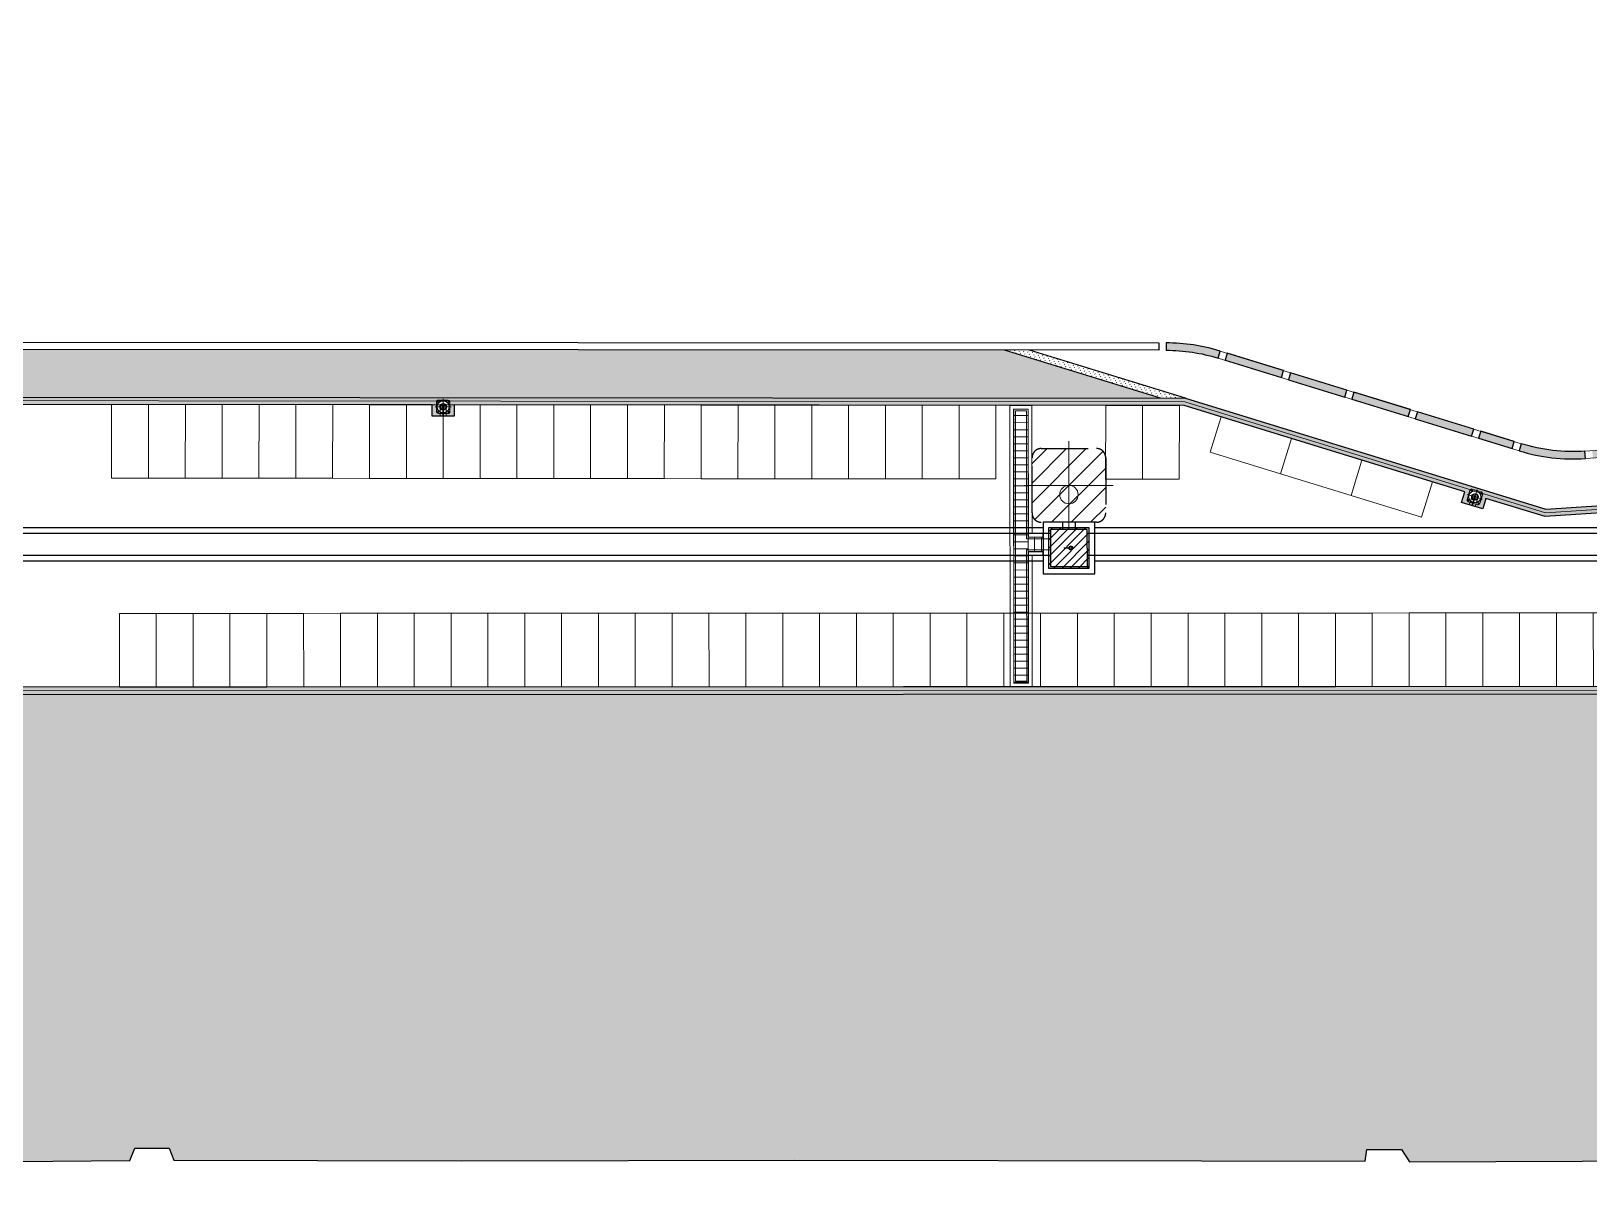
# Model space of a CAD drawing. Header units: millimetres. Extents: x -741734 to 900748, y -161760 to 44149.
# Drawn here: x -142152 to -99879, y -18580 to 12586 of the extents above; entities that cross this region are included whole.
import ezdxf

# ---------------------------------------------------------------- set-up
doc = ezdxf.new("R2010")
doc.units = ezdxf.units.MM
doc.header["$LTSCALE"] = 100
doc.header["$MEASUREMENT"] = 0
for name, pattern in [('Center', [29.999999120608162, 12.00000007375544, -5.999999682284241, 5.999999682284241, -5.999999682284241]), ('DASHDOT', [1, 0.5, -0.25, 0, -0.25]), ('DASHED', [19.049999999999997, 12.7, -6.349999999999999])]:
    doc.linetypes.add(name, pattern=pattern)
doc.layers.get('Defpoints').update_dxf_attribs({"color": 6, "lineweight": 0})
for name, color, linetype in [('0.BR.MEP DUONG TK', 3, 'Continuous'), ('4', 4, 'DASHED'), ('7', 7, 'Continuous'), ('L1-DRAINAGE-LONG_DITCH', 240, 'Continuous'), ('Layer1', 113, 'Continuous')]:
    doc.layers.add(name, color=color, linetype=linetype)
for name, color, linetype, lineweight in [('1', 1, 'Continuous', 18), ('1. NET LIEN DAM', 255, 'Continuous', 15), ('3', 3, 'DASHDOT', 13), ('4. NET CHAM GACH', 1, 'Center', 9), ('8', 251, 'Continuous', 0), ('ANGLE', 6, 'Continuous', 9), ('ARC-VIEW', 90, 'Continuous', 5), ('ARC_HATCH', 8, 'Continuous', 0), ('AXIS', 10, 'Center', 5), ('hatch', 8, 'Continuous', 9), ('HTP-profile- REVISE1$0$8', 104, 'Continuous', 0), ('Trench', 30, 'Continuous', 15), ('trench cover', 74, 'Continuous', 0)]:
    doc.layers.add(name, color=color, linetype=linetype, lineweight=lineweight)
pattern_1 = [(298.9387258657642, (-1343968799.428788, -45579464.74643579), (87.51376794574965, 48.38739939217111), [10, -60])]

# ---------------------------------------------------------------- blocks, each defined once
blk = doc.blocks.new('BIKE1X2')
at = {"layer": '8'}
blk.add_lwpolyline([(0, 0), (1, 0), (1, 2), (0, 2)], close=True, dxfattribs=at)
blk = doc.blocks.new('*U35')
at = {"layer": 'ARC-VIEW', "xscale": -1000, "yscale": 1000, "zscale": 1000, "rotation": 151.0973480734846}
blk.add_blockref('BIKE1X2', (45.60182464774699, 1117.103609023616), dxfattribs=at)
blk = doc.blocks.new('*U36')
at = {"layer": '1'}
for p in [(-35017.6556949727, 19332.97156746335), (-34142.21430259839, 18849.64727827677), (-33266.77291022407, 18366.32298909018), (-32391.33151784975, 17882.9986999036), (-31515.89012547543, 17399.67441071702), (-30640.44873310112, 16916.35012153043), (-29765.0073407268, 16433.02583234385), (-28889.56594835248, 15949.70154315726), (-28014.12455597816, 15466.37725397068), (-27138.68316360384, 14983.0529647841), (-26263.24177122952, 14499.72867559751), (-25387.80037885521, 14016.40438641093), (-24512.35898648089, 13533.08009722434), (-23636.91759410657, 13049.75580803776), (-22761.47620173225, 12566.43151885118), (-21886.03480935794, 12083.10722966459), (-21010.59341698362, 11599.78294047801), (-20135.15202460931, 11116.45865129143), (-19259.71063223499, 10633.13436210484), (-18384.26923986067, 10149.81007291826), (-17508.82784748635, 9666.485783731676), (-16633.38645511204, 9183.161494545091), (-15757.94506273772, 8699.837205358508), (-14882.5036703634, 8216.512916171923), (-14007.06227798908, 7733.188626985339), (-13131.62088561476, 7249.864337798756), (-12256.17949324044, 6766.540048612172), (-11380.73810086613, 6283.215759425588), (-10505.29670849181, 5799.891470239005), (-9629.855316117493, 5316.567181052422), (-8754.413923743175, 4833.242891865838), (-7878.972531368859, 4349.918602679254), (-7003.53113899454, 3866.59431349267), (-6128.089746620222, 3383.270024306086), (-5252.648354245905, 2899.945735119502), (-4377.206961871588, 2416.621445932919), (-3501.76556949727, 1933.297156746335), (-2626.324177122953, 1449.972867559751), (-1750.882784748635, 966.6485783731674), (-875.4413923743175, 483.3242891865837), (0, 0)]:
    blk.add_blockref('*U35', p, dxfattribs=at)
blk = doc.blocks.new('*U37')
at = {"layer": 'ARC-VIEW', "xscale": -999.9999999999999, "yscale": 999.9999999999999, "zscale": 999.9999999999999, "rotation": 151.0973480734846}
blk.add_blockref('BIKE1X2', (45.60182464774697, 1117.103609023615), dxfattribs=at)
blk = doc.blocks.new('*U38')
at = {"layer": '1'}
for p in [(-875.4413923743174, 483.3242891865837), (0, 0)]:
    blk.add_blockref('*U37', p, dxfattribs=at)
blk = doc.blocks.new('*U67')
at = {"layer": 'ARC-VIEW', "xscale": -999.9999999999999, "yscale": 999.9999999999999, "zscale": 999.9999999999999, "rotation": 151.0973480734846}
blk.add_blockref('BIKE1X2', (45.60182464774697, 1117.103609023615), dxfattribs=at)
blk = doc.blocks.new('*U68')
at = {"layer": '1'}
for p in [(-20135.1520246093, 11116.45865129142), (-19259.71063223498, 10633.13436210484), (-18384.26923986066, 10149.81007291826), (-17508.82784748635, 9666.485783731674), (-16633.38645511203, 9183.16149454509), (-15757.94506273771, 8699.837205358506), (-14882.50367036339, 8216.512916171921), (-14007.06227798908, 7733.188626985339), (-13131.62088561476, 7249.864337798756), (-12256.17949324044, 6766.540048612172), (-11380.73810086613, 6283.215759425588), (-10505.29670849181, 5799.891470239004), (-9629.855316117491, 5316.567181052421), (-8754.413923743174, 4833.242891865837), (-7878.972531368856, 4349.918602679253), (-7003.531138994539, 3866.59431349267), (-6128.089746620221, 3383.270024306086), (-5252.648354245905, 2899.945735119502), (-4377.206961871587, 2416.621445932919), (-3501.76556949727, 1933.297156746335), (-2626.324177122952, 1449.972867559751), (-1750.882784748635, 966.6485783731674), (-875.4413923743174, 483.3242891865837), (0, 0)]:
    blk.add_blockref('*U67', p, dxfattribs=at)
blk = doc.blocks.new('DR2')
at = {"layer": 'ANGLE', "flags": 128}
blk.add_lwpolyline([(-0.7067794997710735, -2.406105969923374), (-1.106731204548851, -2.406105760841456), (-1.106730555649847, 1.068312597686599), (-1.496730192098767, 1.06831259791943), (-1.49673275789246, -6.361625015859318), (-1.106732954271138, -6.361625016324979), (-1.106731353793293, -2.796105760273349), (-0.706779500702396, -2.796105969355267)], dxfattribs=at)
at = {"layer": 'Trench', "ltscale": 5}
for p, q in [((-0.5017794996965677, -2.451106189640996), (-0.7017795001156628, -2.451106189640996)), ((-0.5017795001622289, -2.751106188872654), (-0.7017794998828322, -2.751106090036046))]:
    blk.add_line(p, q, dxfattribs=at)
at = {"layer": 'Trench', "flags": 128}
for points in [[(-0.7067795000039041, -2.451106189408165), (-0.7067794995382428, -2.301105920581904), (-1.001731098629534, -2.301105765749526), (-1.001730541698635, 1.173312598017219), (-1.601730074966326, 1.173312597784388), (-1.601732758339494, -6.466625015957106), (-1.001732953125611, -6.466625016306352), (-1.001731356605887, -2.901105765493412), (-0.7067795009352267, -2.901105920442205), (-0.7067795009352267, -2.751106087591324)], [(-0.706779500702396, -2.80110596796294), (-1.101731354836375, -2.801105761674989), (-1.101732953917235, -6.366625017144543), (-1.501732757780701, -6.36662501621322), (-1.501730339135975, 1.073312597574841), (-1.10173041280359, 1.073312597691256), (-1.101731199305505, -2.401105762350198), (-0.7067794997710735, -2.401105968638149)]]:
    blk.add_lwpolyline(points, dxfattribs=at)
at = {"layer": 'Trench', "ltscale": 0.3}
blk.add_lwpolyline([(-0.7067795009352267, -2.751106087591324), (-1.151731421006843, -2.751105866285798), (-1.151732952333987, -6.316625016283069), (-1.451732757734135, -6.316625015817408), (-1.451730341417715, 1.023312597993936), (-1.151730565354228, 1.023312526864174), (-1.151731320656836, -2.451105867170554), (-0.7067795000039041, -2.45110608824325)], dxfattribs=at)
blk = doc.blocks.new('32131')
at = {"layer": 'ARC_HATCH'}
h = blk.add_hatch(dxfattribs=at)
h.set_pattern_fill('ANSI31', color=256, scale=0.002, angle=-0.04419812862359718)
h.set_pattern_definition([(44.95580187137636, (-246.990735984873, 764.5595182443503), (-0.004486663027262763, 0.004493590421900213), [])])
h.paths.add_polyline_path([(-66.92827847390436, 3.018992623547092, 1), (-66.75627852510661, 3.018859942210838, 1)])
h.paths.add_polyline_path([(-66.76027852366678, 3.018863028031774, -1), (-66.92427847511135, 3.018989538075402, -1)], flags=16)
blk.add_lwpolyline([(-66.54224001895636, 3.068694847053848), (-66.54247143981047, 2.76869493664708), (-67.14264214690775, 2.769157910253853), (-67.1420689553488, 3.069157556979917)])
at = {"layer": '1. NET LIEN DAM'}
blk.add_lwpolyline([(-67.02467623492703, 3.151567016495392, -0.4142136087283683), (-66.97463767929003, 3.201528439647518), (-66.70963775808923, 3.201324017951265, -0.4142135160178231), (-66.65967634320259, 3.15128546289634), (-66.65988076501526, 2.8862855497282, -0.4142136087283684), (-66.70991932041943, 2.836324126343243), (-66.97491924115457, 2.836528548272327, -0.4142135160178233), (-67.0248806560412, 2.886567103327252), (-67.02467623446137, 3.15156702476088)], format="xyb", dxfattribs=at)
at = {"layer": '4. NET CHAM GACH'}
for p, q in [((-67.05727843544446, 3.019092134782113), (-66.6272785635665, 3.018760431557894)), ((-66.97591183893383, 3.152765952167101), (-67.00841365009546, 3.185317945666611)), ((-66.84211264830083, 3.233926219050772), (-66.8424443511758, 2.803926346823573)), ((-66.70843883045018, 3.152559622772969), (-66.67588683729991, 3.185061433468945)), ((-66.97611816832796, 2.885292943217792), (-67.00867016217671, 2.852791132521816)), ((-66.70864516007714, 2.885086614172906), (-66.67614334938116, 2.852534620673396))]:
    blk.add_line(p, q, dxfattribs=at)
at = {"layer": '4. NET CHAM GACH', "ltscale": 0.5}
for start, end in [(126.7177464576918, 143.1938632941283), (36.71775411783573, 53.19385463340548), (216.7177541178357, 233.1938546334055), (306.7177464576917, 323.1938632941283)]:
    blk.add_arc((-66.84227849938907, 3.018926283228211), 0.2121320343559642, start, end, dxfattribs=at)
at = {"layer": '7'}
for p, q in [((-66.99639447475784, 3.183187352959067), (-67.00630160328001, 3.173295497312211)), ((-66.98793101427145, 3.1548965445254), (-66.97802388621494, 3.164788400172256)), ((-66.69641638267785, 3.154671669588424), (-66.7063082382083, 3.164578797877766)), ((-66.68790928530507, 3.182949386769906), (-66.67801742977463, 3.173042258131318)), ((-66.99664771393873, 2.854903179337271), (-67.00653956946917, 2.864810307743028)), ((-66.98814061656594, 2.883180896751583), (-66.9782487610355, 2.87327376822941)), ((-66.69662598497234, 2.882956021698192), (-66.70653311349452, 2.873064166051336)), ((-66.68816252425313, 2.854665213031694), (-66.67825539642945, 2.864557068794966))]:
    blk.add_line(p, q, dxfattribs=at)
for radius in [0.165, 0.08600000000000002, 0.0819999999999982]:
    blk.add_circle((-66.84227849938907, 3.018926283228211), radius, dxfattribs=at)
for centre, start, end in [((-66.99711630912498, 3.164096020860597), 134.9558089441518, 314.9558089441518), ((-66.98720918083563, 3.173987876391038), 314.9558089441518, 134.9558089441518), ((-66.69710876210593, 3.173764092149213), 44.95580304413092, 224.9558030441309), ((-66.68721690657549, 3.163856963859871), 224.9558030441309, 44.95580304413092), ((-66.99734009313397, 2.873995602363721), 44.95580304413092, 224.9558030441309), ((-66.98744823806919, 2.864088473841548), 224.9558030441309, 44.95580304413092), ((-66.69734781887382, 2.863864689948969), 134.9558089441518, 314.9558089441518), ((-66.68744068965316, 2.873756545130163), 314.9558089441518, 134.9558089441518)]:
    blk.add_arc(centre, 0.01299999999999962, start, end, dxfattribs=at)
at = {"layer": '8'}
for points in [[(-66.92427847511135, 3.018989538075402), (-66.92447132570669, 2.768989612581208)], [(-66.84927849750966, 3.018931683152914), (-66.84947134787217, 2.768931757425889)], [(-66.8352785015013, 3.018920883187093), (-66.83547135232948, 2.768920957809314)], [(-66.76027852366678, 3.018863028031774), (-66.76047137449495, 2.768863102653995)]]:
    blk.add_lwpolyline(points, dxfattribs=at)
for centre in [(-66.88677848596126, 3.018960610381328), (-66.79777851281688, 3.018891955725849)]:
    blk.add_circle(centre, 0.0375, dxfattribs=at)
blk = doc.blocks.new('23213')
at = {"layer": 'ARC_HATCH'}
h = blk.add_hatch(dxfattribs=at)
h.set_pattern_fill('ANSI31', color=256, scale=0.002, angle=-17.12081698571541)
h.set_pattern_definition([(27.87918301428452, (12.57548793777823, 781.4393067228375), (-0.002969315176976398, 0.005612990947772642), [])])
h.paths.add_polyline_path([(-38.92705676308833, 0.597486213198863, 1), (-38.76267875055782, 0.546851551043801, 1)])
h.paths.add_polyline_path([(-38.76650149491616, 0.5480291014537215, -1), (-38.92323401849717, 0.5963086629053578, -1)], flags=16)
blk.add_lwpolyline([(-38.54344254289754, 0.5316369171487167), (-38.63175881351344, 0.2449310817755759), (-39.20533379819244, 0.421613929909654), (-39.11669090180658, 0.7082191524095833)])
at = {"layer": '1. NET LIEN DAM'}
blk.add_lwpolyline([(-38.98027412337251, 0.7525230169994757, -0.4142136087283683), (-38.91777043626644, 0.7855879521230236), (-38.66451361449435, 0.7075752463424578, -0.4142135160178231), (-38.63144868728705, 0.6450715619139373), (-38.70946139097214, 0.3918147479416803, -0.4142136087283684), (-38.77196507784538, 0.3587498123524711), (-39.0252218991518, 0.4367625183658674, -0.4142135160178233), (-39.05828682659194, 0.4992662025615573), (-38.98027412081137, 0.7525230246828869)], format="xyb", dxfattribs=at)
at = {"layer": '4. NET CHAM GACH'}
for p, q in [((-39.01204829174094, 0.4837290992727503), (-39.05270932847634, 0.4622190998634323)), ((-39.05034027225338, 0.6354622096987441), (-38.63939524115995, 0.5088755547767505)), ((-38.933307539206, 0.7393494171556085), (-38.95481753908098, 0.7800104540074244)), ((-38.78157442994416, 0.77764139813371), (-38.90816108416766, 0.3666963665746152)), ((-38.67768722190522, 0.660608665086329), (-38.63702618540265, 0.682118664495647)), ((-38.7564279739745, 0.4049883474363014), (-38.73491797456518, 0.3643273108173162))]:
    blk.add_line(p, q, dxfattribs=at)
at = {"layer": '4. NET CHAM GACH', "ltscale": 0.5}
for start, end in [(199.6411352645995, 216.1172357686543), (109.6411275922845, 126.1172444378018), (19.64113526459951, 36.11723576865429), (289.6411275922846, 306.1172444378018)]:
    blk.add_arc((-38.84486775659025, 0.572168882470578), 0.2121320343559642, start, end, dxfattribs=at)
at = {"layer": '7'}
for p, q in [((-39.04059671168216, 0.4607076375978068), (-39.04714323347434, 0.4730827356688678)), ((-39.02416090830229, 0.4852405620040372), (-39.01761438674293, 0.4728654635837302)), ((-38.94395390339196, 0.7744443587725982), (-38.95632900157943, 0.7678978370968252)), ((-38.94417117536068, 0.7449155120411888), (-38.93179607763886, 0.7514620339497924)), ((-38.66557460534386, 0.6590972028207034), (-38.67212112713605, 0.6714723011245951)), ((-38.64913880219683, 0.6836301268776879), (-38.64259228040464, 0.6712550288066268)), ((-38.74556433828548, 0.3994222524343058), (-38.75793943670578, 0.3928757307585329)), ((-38.74578161002137, 0.3698934055864811), (-38.73340651253238, 0.3764399276115))]:
    blk.add_line(p, q, dxfattribs=at)
for radius in [0.165, 0.08600000000000002, 0.0819999999999982]:
    blk.add_circle((-38.84486775659025, 0.572168882470578), radius, dxfattribs=at)
for centre, start, end in [((-39.03565207100473, 0.4791616487782449), 27.87918418744042, 207.8791841874404), ((-39.02910554967821, 0.4667865507071838), 207.8791841874404, 27.87918418744042), ((-38.95025008893572, 0.75640667474363), 117.8791900812281, 297.879190081228), ((-38.93787499098107, 0.7629531963029876), 297.879190081228, 117.8791900812281), ((-38.66062996489927, 0.6775512140011415), 27.87918418744042, 207.8791841874404), ((-38.65408344333991, 0.6651761159300804), 207.8791841874404, 27.87918418744042), ((-38.75186052336358, 0.3813845684053376), 117.8791900812281, 297.879190081228), ((-38.73948542471044, 0.387931089499034), 297.879190081228, 117.8791900812281)]:
    blk.add_arc(centre, 0.01299999999999962, start, end, dxfattribs=at)
at = {"layer": '8'}
for points in [[(-38.92323401849717, 0.5963086629053578), (-38.99683091067709, 0.3573871328262612)], [(-38.85155755933374, 0.574229595484212), (-38.92515445174649, 0.3353080655215308)], [(-38.83817795384675, 0.5701081689912826), (-38.9117748462595, 0.3311866394942626)], [(-38.76650149491616, 0.5480291014537215), (-38.84009838709608, 0.3091075718402863)]]:
    blk.add_lwpolyline(points, dxfattribs=at)
for centre in [(-38.88739578891546, 0.5852691289037466), (-38.80233972449787, 0.5590686353389174)]:
    blk.add_circle(centre, 0.0375, dxfattribs=at)

msp = doc.modelspace()

# ---------------------------------------------------------------- hatches: boundary and pattern name
at = {"layer": '8'}
h = msp.add_hatch(dxfattribs=at)
h.set_pattern_fill('GRASS', color=256, scale=20, angle=-61.06127413423579)
h.set_pattern_definition([(90, (-64166.67674127943, -723.460511204903), (-359.2102448008186, 359.2102447991816), [95.25, -623.1704896]), (45.00000000013054, (-64166.67674127943, -723.460511204903), (-359.2102448435846, 359.2102448419477), [95.25, -412.75]), (135.0000000001305, (-64166.67674127943, -723.460511204903), (-359.2102448419477, -359.2102448435846), [95.24999999999999, -412.7499999999999])])
h.paths.add_polyline_path([(-157360.0285672257, -628.7672883042833), (-158977.048165712, -631.8878382405383), (-159629.920499539, -516.9385125644621), (-160765.2035976525, 50.36416560778162), (-161369.5167989426, 728.9319670173572), (-161525.8827883319, 1385.388656706142), (-161535.881790288, 1838.779780128389), (-161448.1128346627, 2342.190584593161), (-161262.3172501919, 2775.666632883367), (-160963.3800854885, 3222.723033384944), (-160562.00564628, 3565.906066381431), (-160026.511892003, 3838.752261673159), (-159593.407399897, 3966.986588269297), (-115738.3450168727, 3923.019590755051), (-111507.4890893577, 2619.755509198643), (-157364.1342703803, 2666.095981595747)])
h = msp.add_hatch(dxfattribs=at)
h.set_pattern_fill('ACAD_ISO07W100', color=256, scale=20, angle=-61.06127413423579)
h.set_pattern_definition(pattern_1)
h.paths.add_polyline_path([(-111507.4890887674, 2619.755509116396), (-110826.4069772589, 2619.230120591936), (-115057.2628799032, 3922.494202005444), (-115738.3450168727, 3923.019590755051)])
h = msp.add_hatch(dxfattribs=at)
h.set_pattern_fill('ACAD_ISO07W100', color=256, scale=20, angle=-61.06127413423579)
h.set_pattern_definition(pattern_1)
edge = h.paths.add_edge_path()
edge.add_line((-111350.7209234596, 4119.635024098272), (-111351.8295234977, 3919.919600009132))
edge.add_arc((-111355.501500631, -880.0789955268847), 4800.000000032595, 72.87918298216317, 89.95616899743271, ccw=False)
edge.add_line((-109942.4411656114, 3707.214377430151), (-109883.6021627724, 3898.363358053728))
edge.add_arc((-111354.5779371054, -880.363488300005), 5000.00000000055, 72.89071838347827, 89.9558018763661)
h.paths.add_polyline_path([(-108163.3670841332, 3368.465818697819), (-109692.4649058098, 3839.485940054874), (-109751.3039380999, 3648.336862372409), (-108222.2061778794, 3177.316760024405)])
h.paths.add_polyline_path([(-106443.1320692771, 2838.568193132058), (-107972.2298911046, 3309.588314269553), (-108031.0689232438, 3118.439236806706), (-106501.971163023, 2647.419134458643)])
h.paths.add_polyline_path([(-104722.8970542124, 2308.670567681897), (-106251.9948760977, 2779.690688923467), (-106310.8339083877, 2588.541611240944), (-104781.7361479583, 2117.521509008482)])
h.paths.add_polyline_path([(-103002.6620393561, 1778.772942116251), (-104531.7598612413, 2249.793063357822), (-104590.5988935316, 2058.643985675299), (-103061.5011333108, 1587.623883327469)])
h.paths.add_polyline_path([(-101903.3805179736, 1440.152542943717), (-102811.5248463852, 1719.895437792293), (-102870.3638784669, 1528.746360225137), (-101962.2196117195, 1249.003484270186)])
edge = h.paths.add_edge_path()
edge.add_line((-101712.2240838201, 1381.269111311412), (-101771.1015981098, 1190.131887615134))
edge.add_arc((-100299.1637491249, 5968.562484361813), 4999.999999927065, 252.8791829817142, 273.7537888070706)
edge.add_line((-99971.81817592424, 979.2895037420094), (-99984.91199857474, 1178.860422957572))
edge.add_arc((-100299.1637491249, 5968.562484361813), 4799.99999997832, 252.87918298609299, 273.75378881041945, ccw=False)
h.paths.add_polyline_path([(-99785.34107903531, 1191.954245819012), (-99772.24725616258, 992.3833266944857), (-98175.67990238848, 1097.13391024142), (-98188.77372520347, 1296.704829261755)])
h.paths.add_polyline_path([(-97989.20280582365, 1309.798652411788), (-97976.10898300866, 1110.227733391337), (-96379.54162938567, 1214.978316718712), (-96392.63545204955, 1414.549235958722)])
h.paths.add_polyline_path([(-96193.0645328206, 1427.64305888908), (-96179.9707099481, 1228.072139764437), (-94583.40335617377, 1332.822723311489), (-94596.4971790465, 1532.393642436131)])
h.paths.add_polyline_path([(-94396.92625981756, 1545.487465366372), (-94383.8324370028, 1345.916546346038), (-92787.26508317096, 1450.667129788781), (-92800.3589060437, 1650.238048913423)])
h.paths.add_polyline_path([(-92600.78798681474, 1663.33187184378), (-92587.69416415063, 1463.760952603654), (-90991.12681037677, 1568.511536150705), (-91004.22063324926, 1768.082455275464)])
h.paths.add_polyline_path([(-90804.64971386944, 1781.176278425381), (-90791.55589105445, 1581.605359405046)])
h.paths.add_polyline_path([(-89008.5114408664, 1899.020684902789), (-88995.41761799366, 1699.44976577803), (-87398.8502642198, 1804.200349325081), (-87411.9440870923, 2003.771268449607)])
h.paths.add_polyline_path([(-87212.37316786335, 2016.865091380081), (-87199.27934499062, 1817.294172255439), (-85602.71199115901, 1922.044755698065), (-85615.80581403174, 2121.615674822708)])
h.paths.add_polyline_path([(-85416.23489465169, 2134.709497972741), (-85403.14107177895, 1935.138578848098), (-83591.23229640769, 2054.017685921513), (-83604.32611928019, 2253.588605046156)])
h = msp.add_hatch(dxfattribs=at)
h.set_pattern_fill('ACAD_ISO07W100', color=256, scale=20, angle=-61.06127413423579)
h.set_pattern_definition([(298.9387258657642, (-1344009432.241023, -45328394.96660015), (87.51376794574965, 48.38739939217111), [10, -60])])
h.paths.add_polyline_path([(-110826.4069785906, 2619.230120536697), (-155646.1031546795, 2653.804166429094), (-157361.2889968867, 2666.075624854129), (-157361.2033697173, 2466.069893489883), (-155646.8957442616, 2453.804718178872), (-131268.6423808781, 2434.999261492572), (-131269.215572465, 2134.999615151843), (-130669.0448654254, 2134.536641477607), (-130668.8134444703, 2434.536551945552), (-110856.5881762756, 2419.253342721961), (-103243.2643269587, 74.0608576091472), (-103331.9072238917, -212.5443652936956), (-102758.3322390218, -389.2272133739898), (-102670.0159684329, -102.5213779788464), (-101068.3939025949, -595.8817167304223), (-81809.75010105944, 667.6754846005933), (-81809.75009296834, 868.1054882319877), (-101044.7252823997, -393.8988181675086)])
h.paths.add_polyline_path([(-130786.4926520723, 2202.267994463502), (-131151.3689082407, 2202.267994496913), (-131151.1492721408, 2567.267933828349), (-130786.2730162386, 2567.267933784053)], flags=16)
h.paths.add_polyline_path([(-103199.5796309784, -182.6763984530699), (-103092.1281677247, 166.1490353995468), (-102743.3027342758, 58.69757287611719), (-102850.7541976226, -290.1278613005998)], flags=16)
h = msp.add_hatch(dxfattribs=at)
h.set_pattern_fill('ANSI31', color=256, scale=50.00000000000004, angle=-61.00497394804669)
h.set_pattern_definition([(45.05547705196199, (-11105.12327649677, -3220.902670998999), (-112.3618388488489, 112.1444589380382), [])])
h.paths.add_polyline_path([(-114534.4427303791, -904.3819091659389), (-113444.7574283568, -903.3268122479785), (-113443.7020279234, -1993.326301265683), (-114533.3873315757, -1994.381397952384)])
h = msp.add_hatch(color=256, dxfattribs=at)
h.dxf.hatch_style = 1
edge = h.paths.add_edge_path()
edge.add_arc((-114109.0723227788, -1448.970296238083), 5.999999999999999, 0, 360)
h = msp.add_hatch(color=256, dxfattribs=at)
h.dxf.hatch_style = 1
edge = h.paths.add_edge_path()
edge.add_arc((-114009.072370726, -1448.873470299819), 5.999999999999999, 0, 360)
h = msp.add_hatch(color=256, dxfattribs=at)
h.dxf.hatch_style = 1
edge = h.paths.add_edge_path()
edge.add_arc((-113939.0724032409, -1448.805692654249), 57.00000000000001, 0, 360)
edge = h.paths.add_edge_path(flags=17)
edge.add_arc((-113939.0724032409, -1448.805692654249), 43.00000000000002, 0, 360)
h = msp.add_hatch(color=256, dxfattribs=at)
h.dxf.hatch_style = 1
edge = h.paths.add_edge_path()
edge.add_arc((-113969.0723892059, -1448.83474048262), 5.999999999999999, 0, 360)
h = msp.add_hatch(color=256, dxfattribs=at)
h.dxf.hatch_style = 1
edge = h.paths.add_edge_path()
edge.add_arc((-113969.0723892059, -1448.83474048262), 5.999999999999999, 0, 360)
h = msp.add_hatch(color=256, dxfattribs=at)
h.dxf.hatch_style = 1
edge = h.paths.add_edge_path()
edge.add_arc((-113869.072434825, -1448.737914542115), 5.999999999999999, 0, 360)
h = msp.add_hatch(dxfattribs=at)
h.set_pattern_fill('ACAD_ISO07W100', color=256, scale=20, angle=-61.06127413423579)
h.set_pattern_definition(pattern_1)
h.paths.add_polyline_path([(-157155.4529979262, -5229.347864539479), (-157155.3673718588, -5429.350138897542), (-79810.5164404125, -5406.363253763178), (-79810.6563629026, -5206.363123713294)])
at = {"layer": 'hatch'}
h = msp.add_hatch(dxfattribs=at)
h.set_pattern_fill('ANSI31', color=256, scale=59.99999999999999, angle=253.9950260519533)
h.set_pattern_definition([(0.05547705196202468, (-45444.12105852063, -5217.553616881371), (-0.1844529708335898, 190.499910701033), [])])
h.paths.add_polyline_path([(-115487.5139693492, 2318.008444383799), (-115097.5145156009, 2318.386064211198), (-115090.3228244195, -5111.548069373355), (-115480.3224465318, -5111.925688709714)])
h = msp.add_hatch(dxfattribs=at)
h.set_pattern_fill('ANSI31', color=256, scale=3000.000000000001, angle=-2.341824074336907e-06, style=0)
h.set_pattern_definition([(44.99999765817588, (-113989.7501184512, 251.1455671246513), (-265.1650321069861, 265.1650537829242), [])])
edge = h.paths.add_edge_path()
edge.add_line((-114989.7501489895, -498.8543923718971), (-114989.7500876717, 1001.145607913233))
edge.add_arc((-114739.7500877077, 1001.145597815717), 249.9999999640279, 89.99999768315178, 179.9999976858199, ccw=False)
edge.add_line((-114739.7500775985, 1251.145597779745), (-113239.750077546, 1251.14553622884))
edge.add_arc((-113239.750087597, 1001.14553631148), 249.99999991736, -2.3008432208371232e-06, 89.99999769648872, ccw=False)
edge.add_line((-112989.7500876796, 1001.145526272157), (-112989.7501487647, -498.8544740127691))
edge.add_arc((-113239.7501487286, -498.8544639152971), 249.9999999639551, 269.99999768316184, 359.9999976858299, ccw=False)
edge.add_line((-113239.7501588378, -748.8544638792519), (-114739.7501591229, -748.8544025614101))
edge.add_arc((-114739.7501489556, -498.8544025275186), 250.0000000338917, 179.999997672503, 269.99999766983495, ccw=False)
h = msp.add_hatch(dxfattribs=at)
h.set_pattern_fill('ANSI31', color=256, scale=59.99999999999999, angle=163.9950260619345)
h.set_pattern_definition([(270.0554770619431, (-119048.8859361564, -67574.5782367282), (190.4999107010009, 0.1844530040193746), [])])
h.paths.add_polyline_path([(-114694.1995176505, -1155.643619366339), (-114693.8218982669, -1545.643435699167), (-115093.7735640216, -1546.030482707778), (-115094.151034283, -1156.030666062958)])
at = {"layer": 'HTP-profile- REVISE1$0$8'}
h = msp.add_hatch(dxfattribs=at)
h.set_pattern_fill('GRASS', color=256, scale=20, angle=-61.06127413423579)
h.set_pattern_definition([(90, (-64126.57342553814, -138841.7009834248), (-359.2102448000001, 359.2102448), [95.25, -623.1704896]), (44.99999999999999, (-64126.57342553814, -138841.7009834248), (-359.2102448427661, 359.2102448427661), [95.24999999999996, -412.7499999999998]), (135, (-64126.57342553814, -138841.7009834248), (-359.2102448427661, -359.2102448427661), [95.25000000000001, -412.7500000000001])])
edge = h.paths.add_edge_path()
edge.add_line((68849.99999929918, -1949.08179863065), (68850.00000062399, -4450.000002693414))
edge.add_line((68850.00000063796, -4450.000002611196), (69300.00000042317, -4450.000001619075))
edge.add_line((69300.00000036345, -4450.000001757406), (69300.0000002879, -5550.000001521403))
edge.add_line((69300.00000046729, -5550.000001441571), (68849.99999610474, -5550.000001372857))
edge.add_line((68849.99999590334, -5550.000001428649), (68849.99998703261, -7949.95087984149))
edge.add_line((68849.99998709769, -7949.950879827957), (68000.00133869157, -7949.972925280978))
edge.add_line((68000.00133879366, -7949.97292522341), (56700.12315711903, -7949.972926076298))
edge.add_line((56700.12315701717, -7949.972926126327), (7000.000235859654, -7949.999998400221))
edge.add_line((7000.000235931948, -7949.999998388928), (-39298.76032241492, -7949.999998382729))
edge.add_line((-39298.76032236149, -7949.999998298706), (-42594.81703073881, -7993.299458720081))
edge.add_line((-42594.81703092228, -7993.299458788591), (-79800.69597694743, -8349.999719184038))
edge.add_line((-79800.6959767968, -8349.99971915211), (-79803.5461166529, -5406.423719535203))
edge.add_line((-79803.546116777, -5406.423719657701), (-157357.8229184595, -5429.87060839351))
edge.add_line((-157357.8229183245, -5429.870608306315), (-158977.6445249243, -5431.896653365082))
edge.add_arc((-158815.9807585105, 2421.958810043056), 7855.519130735323, 197.4607661269834, 268.8207901581291, ccw=False)
edge.add_line((-166309.5382944315, 64.88938671525102), (-166698.546139985, 1301.616959203209))
edge.add_arc((-170323.4521684835, 161.416842347011), 3800.000002851213, 17.46076615910591, 90.03043666774379)
edge.add_line((-170325.4708046473, 3961.416308994347), (-172485.1187481846, 3960.269059278275))
edge.add_line((-172485.118748191, 3960.269059313054), (-178024.4619621563, 3957.688297324989))
edge.add_line((-178024.4619621867, 3957.688297233719), (-183678.4445862697, 3974.544904387731))
edge.add_line((-183678.4445863289, 3974.544904406124), (-188659.6756946985, 3964.247662131966))
edge.add_arc((-187641.1384515374, -4036.378035403264), 8065.198675031729, 97.25513817184756, 123.009209465591)
edge.add_arc((-184124.3874261519, -7586.845878554101), 12998.07618345316, 127.4874039761681, 158.3936038392575)
edge.add_arc((-186482.1961987633, -6236.77963118552), 10316.06656168179, 160.5434767083944, 174.8994489977218)
edge.add_line((-196757.4133083392, -5319.641333076521), (-196956.3266755732, -5298.56500740585))
edge.add_line((-196956.3266756858, -5298.565007444762), (-196956.326732988, -18579.73739309475))
edge.add_line((-196956.3267328769, -18579.73739296087), (-139471.2672260668, -18078.36317640854))
edge.add_line((-139471.2672260529, -18078.36317651812), (-139342.5852997227, -17748.96833463974))
edge.add_line((-139342.585299867, -17748.96833461395), (-138410.431002849, -17744.34595025436))
edge.add_line((-138410.4310027875, -17744.3459503036), (-138283.2669344182, -18069.40179128933))
edge.add_line((-138283.2669343546, -18069.40179123159), (-130462.7944974498, -18092.11452326278))
edge.add_line((-130462.7944975344, -18092.11452330544), (-121424.2476122633, -18075.5253842168))
edge.add_line((-121424.2476121429, -18075.52538408421), (-110385.0070908342, -18089.69298256582))
edge.add_line((-110385.0070908794, -18089.69298267271), (-105951.5840003438, -18099.7278177712))
edge.add_line((-105951.5840003407, -18099.72781778872), (-105907.7279617675, -17786.38192604505))
edge.add_line((-105907.7279617635, -17786.38192593644), (-104963.733823181, -17786.63992645885))
edge.add_line((-104963.7338232517, -17786.63992657349), (-104744.0227056219, -18119.94462924497))
edge.add_line((-104744.0227056078, -18119.94462918595), (-97713.5826431897, -18088.12436509423))
edge.add_line((-97713.58264322206, -18088.12436516653), (-85474.83078534098, -18068.68314756028))
edge.add_line((-85474.83078532992, -18068.68314752227), (-76501.58824815345, -18020.78359303431))
edge.add_line((-76501.58824805939, -18020.78359306208), (-76484.81269347866, -17842.39194316731))
edge.add_line((-76484.81269353465, -17842.39194311632), (-75462.5816828974, -17818.817364644))
edge.add_line((-75462.58168282709, -17818.81736468605), (-75309.2747350334, -18040.28966508081))
edge.add_line((-75309.27473505307, -18040.28966504917), (-65750.37709349627, -18007.9496342871))
edge.add_line((-65750.37709357706, -18007.94963424874), (-54829.8752847279, -17997.49776356766))
edge.add_line((-54829.87528460985, -17997.49776361196), (-42929.69371087837, -17965.42125797205))
edge.add_line((-42929.69371084147, -17965.42125794641), (-37783.6806114252, -17951.55036739627))
edge.add_line((-37783.68061140552, -17951.55036740878), (-22493.18703136954, -17954.21029441536))
edge.add_line((-22493.18703151564, -17954.21029441222), (-17500.25885427324, -17942.84282773282))
edge.add_line((-17500.25885424716, -17942.84282776841), (-9109.316627674154, -17949.51751700934))
edge.add_line((-9109.316627743654, -17949.51751705713), (-123.7202323003439, -17940.49446190454))
edge.add_line((-123.7202321519144, -17940.49446172675), (12177.68041802093, -17920.69430467999))
edge.add_line((12177.68041792815, -17920.69430480059), (12357.94013881194, -17734.18309071439))
edge.add_line((12357.9401388953, -17734.1830906691), (13252.93806934543, -17707.82584007026))
edge.add_line((13252.9380692516, -17707.82584008516), (13377.15010980109, -17907.6767067787))
edge.add_line((13377.15010991902, -17907.6767067262), (22399.51160884812, -17921.74752947286))
edge.add_line((22399.51160866371, -17921.74752955139), (31663.3672801723, -17919.98912841376))
edge.add_line((31663.36728020199, -17919.98912849429), (41867.34609843954, -17911.48762662028))
edge.add_line((41867.34609850938, -17911.48762652313), (41908.26875040843, -17559.76993192479))
edge.add_line((41908.26875043684, -17559.7699319761), (42890.67633634852, -17536.50332758058))
edge.add_line((42890.67633626983, -17536.50332753884), (42933.48688924673, -17932.19545088179))
edge.add_line((42933.48688934511, -17932.19545085949), (50052.7049400449, -17947.27368211231))
edge.add_line((50052.70494006528, -17947.27368212212), (62066.59024031286, -17934.46808251643))
edge.add_line((62066.59024027479, -17934.468082509), (71332.06193238194, -17950.09900202049))
edge.add_line((71332.06193237659, -17950.09900204977), (74065.6190231042, -17919.59273127589))
edge.add_line((74065.61902301107, -17919.59273136139), (86328.35853757779, -17949.73570826638))
edge.add_line((86328.35853758804, -17949.73570817348), (98127.98304515996, -17886.28119273571))
edge.add_line((98127.98304530513, -17886.28119267477), (101206.1641183811, -17898.33441617058))
edge.add_line((101206.1641183032, -17898.33441621042), (101369.8773320193, -17776.96315205703))
edge.add_line((101369.877331984, -17776.96315208182), (102339.3315713938, -17819.13515077194))
edge.add_line((102339.3315713839, -17819.13515071152), (102410.2363644231, -17866.77452885319))
edge.add_line((102410.2363643274, -17866.77452891134), (109120.3272518939, -17892.09799861262))
edge.add_line((109120.3272520208, -17892.0979985724), (171537.0929258011, -17863.05381231819))
edge.add_line((171537.0929257253, -17863.05381233548), (171523.1637913827, 4316.178411389643))
edge.add_line((171523.1637914653, 4316.178411348141), (156704.6889197616, 4327.952689405764))
edge.add_line((156704.6889198474, 4327.952689477592), (99139.21269406227, 4291.800072412909))
edge.add_line((99139.21269389172, 4291.80007230991), (86385.89520695002, 5182.885397442093))
edge.add_arc((86125.5368320786, 189.6686470119748), 5000.000000033817, 87.01516287621155, 135.3997631547634)
edge.add_line((82565.42111469852, 3700.448628523969), (79990.08974152477, 1088.927044236771))
edge.add_arc((72727.45367403375, 8250.918202637695), 10200.00000010113, -89.99999998937648, -44.600236812526475, ccw=False)
edge.add_line((72727.45367595437, -1949.081797555322), (71499.9999994724, -1949.08179621576))
edge.add_line((71499.99999935622, -1949.081796355778), (68849.999999271, -1949.081798687839))

# ---------------------------------------------------------------- linework, layer by layer
for p, q in [((-111550.8774287694, 3919.789365882112), (-155640.951323655, 3953.800578883151)), ((-155640.1587340152, 4153.800027029123), (-111550.7231482479, 4119.789306402672)), ((-111507.4890888252, 2619.755509220762), (-115739.1770899508, 3923.275900810666)), ((-110826.4069775252, 2619.230120580876), (-115058.1091558535, 3922.754886983719)), ((-111550.7231482479, 4119.789306402672), (-111550.8774287694, 3919.789365882112))]:
    msp.add_line(p, q)
at = {"flags": 128}
for points in [[(-111350.7209234596, 4119.635024098272), (-111351.8295235462, 3919.91959996213, -0.07465061510211525), (-109942.4411656114, 3707.214377430151), (-109883.6021627537, 3898.363358062052, 0.07459839133686004)], [(-101712.2240838201, 1381.269111311412), (-101771.1015981294, 1190.131887619384, 0.09133536445499832), (-99971.81817592424, 979.2895037420094), (-99984.911998322, 1178.860422993079), (-99984.91199858813, 1178.860422982019, -0.09133536445004661)]]:
    msp.add_lwpolyline(points, format="xyb", close=True, dxfattribs=at)
for points in [[(-108163.3670841332, 3368.465818697819), (-109692.4649058098, 3839.485940054874), (-109751.3039380999, 3648.336862372409), (-108222.2061778794, 3177.316760024405)], [(-106443.1320692771, 2838.568193132058), (-107972.2298911046, 3309.588314269553), (-108031.0689232438, 3118.439236806706), (-106501.971163023, 2647.419134458643)], [(-104722.8970542124, 2308.670567681897), (-106251.9948760977, 2779.690688923467), (-106310.8339083877, 2588.541611240944), (-104781.7361479583, 2117.521509008482)], [(-103002.6620393561, 1778.772942116251), (-104531.7598612413, 2249.793063357822), (-104590.5988935316, 2058.643985675299), (-103061.5011333108, 1587.623883327469)], [(-101903.3805179736, 1440.152542943717), (-102811.5248463852, 1719.895437792293), (-102870.3638784669, 1528.746360225137), (-101962.2196117195, 1249.003484270186)], [(-157155.4529979262, -5229.347864539479), (-157155.3673718588, -5429.350138897542), (-79810.5164404125, -5406.363253763178), (-79810.6563629026, -5206.363123713294)]]:
    msp.add_lwpolyline(points, close=True, dxfattribs=at)
for points in [[(-131268.7303423698, 2434.999329428712), (-155646.8957444702, 2453.804718063504), (-157361.203369926, 2466.069893374515), (-157361.2889971528, 2666.07562484307), (-155646.1031546795, 2653.804166429094), (-110826.4069787993, 2619.230120421329), (-101044.7252828749, -393.8988182939356), (-81809.75009317696, 868.1054881166201), (-81809.75010126806, 667.6754844852258), (-101068.3939028613, -595.8817167414818), (-102669.7930906203, -102.5900327403797)], [(-103242.5178143226, 73.830902918824), (-110856.588176542, 2419.253342710901), (-130669.3330976323, 2434.536952781549)]]:
    msp.add_lwpolyline(points)
at = {"layer": '0.BR.MEP DUONG TK', "ltscale": 5, "flags": 128}
msp.add_lwpolyline([(-196956.3266762763, -5298.565007362515), (-196956.326733618, -18579.73739309836), (-139471.2672266434, -18078.36317643581), (-139342.5853004572, -17748.96833453164), (-138410.431003378, -17744.34595022118), (-138283.2669347362, -18069.40179103392), (-130462.7944981249, -18092.11452322325), (-121424.2476126757, -18075.52538410632), (-110385.0070917362, -18089.69298260158), (-105951.5840009309, -18099.72781770641), (-105907.7279622962, -17786.38192595856), (-104963.7338238421, -17786.63992649119), (-104744.022706198, -18119.94462910376), (-97713.58264381229, -18088.12436508434), (-85474.83078592014, -18068.68314743997), (-76501.58824864961, -18020.78359297989), (-76484.81269412488, -17842.39194303413), (-75462.58168341755, -17818.81736460386), (-75309.27473570104, -18040.28966486256), (-65750.37709410978, -18007.94963427086), (-54829.87528520008, -17997.49776352965)], dxfattribs=at)
at = {"layer": '1', "ltscale": 0.1, "flags": 128}
for points in [[(-157258.9663739544, -828.4336050696438), (-157260.3711891901, 2565.351140760176), (-110841.4975770912, 2519.241731750197), (-101056.5595930589, -494.8902674189303), (-81809.75009733788, 767.8904865095392)], [(-157155.4100781144, -5329.598043746606), (-79810.58640155313, -5306.363188680611)]]:
    msp.add_lwpolyline(points, dxfattribs=at)
at = {"layer": '1'}
for centre, radius in [((-114109.0723227788, -1448.970296238083), 5.999999999999999), ((-114009.072370726, -1448.873470299819), 5.999999999999999), ((-113939.0724032409, -1448.805692654249), 57.00000000000001), ((-113939.0724032409, -1448.805692654249), 50.00000000000003), ((-113939.0724032409, -1448.805692654249), 43.00000000000002), ((-113969.0723892059, -1448.83474048262), 5.999999999999999), ((-113969.0723892059, -1448.83474048262), 5.999999999999999), ((-113869.072434825, -1448.737914542115), 5.999999999999999)]:
    msp.add_circle(centre, radius, dxfattribs=at)
at = {"layer": '3'}
for p, q in [((-114009.0781800353, -1442.873473409243), (-113969.0781975848, -1442.834742659848)), ((-114009.0665609512, -1454.873467189929), (-113969.0665801293, -1454.834737606259))]:
    msp.add_line(p, q, dxfattribs=at)
at = {"layer": '4'}
msp.add_lwpolyline([(-114989.7501489895, -498.8543923718971), (-114989.7500876717, 1001.145607913233, -0.4142135623867342), (-114739.7500775985, 1251.145597779745), (-113239.750077546, 1251.14553622884, -0.4142135623594559), (-112989.7500876796, 1001.145526272157), (-112989.7501487647, -498.8544740127691, -0.4142135623867342), (-113239.7501588378, -748.8544638792519), (-114739.7501591229, -748.8544025614101, -0.414213562359456)], format="xyb", close=True, dxfattribs=at)
at = {"layer": '7'}
for p, q in [((-114164.5929847182, -749.0237266829936), (-114164.3993326067, -949.0236328835599)), ((-113814.3994970459, -948.6847425620072), (-113814.5931493895, -748.6848370601656))]:
    msp.add_line(p, q, dxfattribs=at)
msp.add_lwpolyline([(-114488.430923381, -1949.337847552379), (-113488.7455790208, -1948.369894235802), (-113489.7138363186, -948.3703627641662), (-114489.3991806785, -949.3383164300176)], close=True, dxfattribs=at)
at = {"layer": '8', "ltscale": 10}
for p, q in [((-114009.0781800353, -1442.873473409243), (-114109.0781323208, -1442.97029934774)), ((-114009.0665609512, -1454.873467189929), (-114109.0665137023, -1454.970293128892)), ((-113869.0782450661, -1442.73791718678), (-113969.0781975848, -1442.834742659848)), ((-113869.0666264466, -1454.737911899225), (-113969.0665801293, -1454.834737606259))]:
    msp.add_line(p, q, dxfattribs=at)
at = {"layer": 'AXIS', "ltscale": 3}
for points in [[(-113989.7500695362, 1451.14556688696), (-113989.7501675987, -948.8544329871365)], [(-115189.7501182135, 251.1456160396629), (-112789.7501182229, 251.1455179772165)]]:
    msp.add_lwpolyline(points, dxfattribs=at)
at = {"layer": 'Defpoints'}
for points in [[(-111351.8295236039, 3919.919600066438, -0.07465061510371677), (-109942.4411656691, 3707.214377534518), (-101771.1015981869, 1190.131887723692, 0.09133536445364357), (-99971.81817598199, 979.2895038463175), (-83391.6613767615, 2067.111509082606, -0.4142173860667825), (-82009.32101240591, 855.0116651863791)], [(-81809.75009317696, 868.1054881166201, 0.4142173860734014), (-83404.75519969151, 2266.68242831144), (-99984.91199864587, 1178.860423086328, -0.09133536445004661), (-101712.2240838779, 1381.269111415721), (-109882.640088483, 3898.067108639982, 0.0746490042926039), (-111350.7209235174, 4119.63502420258)]]:
    msp.add_lwpolyline(points, format="xyb", dxfattribs=at)
at = {"layer": 'Defpoints', "ltscale": 0.5}
msp.add_circle((-113989.7501284378, 1.145566922117723), 250.0000000000001, dxfattribs=at)
at = {"layer": 'hatch'}
msp.add_line((-115093.7736179088, -1546.030482807313), (-115094.151034283, -1156.030666062958), dxfattribs=at)
at = {"layer": 'L1-DRAINAGE-LONG_DITCH', "ltscale": 0.1}
for points in [[(-114689.4481549297, -898.8548342415306), (-147059.7616867278, -898.9919554970111)], [(-147059.6164476856, -1048.992383463483), (-114689.3027818309, -1048.99371360481)], [(-114689.3027818308, -1048.993713721226), (-114489.3026883502, -1048.993721666746)], [(-113489.6165422498, -1048.853792194772), (-113289.616446313, -1048.85513460738)], [(-81509.44815551792, -899.069093498023), (-113289.7614797365, -899.0677874424146)], [(-113289.6164467789, -1048.855134375015), (-81509.30291753227, -1049.068430304207)], [(-114688.7217552391, -1649.068157305912), (-147059.0352870374, -1649.205278328562)], [(-114488.7216625867, -1649.067309948499), (-114688.7217552389, -1649.068157422327)], [(-113289.0354922691, -1648.85513284101), (-113489.0355879733, -1648.853790195339)], [(-81508.72196279024, -1649.068428187922), (-113289.0354922696, -1648.855132491764)], [(-147058.8900477592, -1799.20570955443), (-114688.5763819471, -1799.206995690765)], [(-113288.8902536405, -1798.855133679899), (-81508.57672392891, -1799.068428910163)]]:
    msp.add_lwpolyline(points, dxfattribs=at)
at = {"layer": 'Layer1'}
for points in [[(-114688.2371779361, -2149.531405631977), (-113288.5520209415, -2148.176148558006), (-113289.9075808323, -748.1768046836951), (-114689.5927378268, -749.5320618740516)], [(-114538.3824864376, -1999.386237246334), (-113438.6971895592, -1998.321457758197), (-113439.762272098, -898.3219730690762), (-114539.4475706059, -899.3867526752292)]]:
    msp.add_lwpolyline(points, close=True, dxfattribs=at)
at = {"layer": 'trench cover'}
msp.add_lwpolyline([(-114533.3873315757, -1994.381397952384), (-113443.7020279234, -1993.326301265683), (-113444.7574283567, -903.3268124808092), (-114534.4427303791, -904.3819091659389)], close=True, dxfattribs=at)

# ---------------------------------------------------------------- block references
for name, p, xscale, yscale, zscale, rotation in [('32131', (-64174.26908951951, -617.5675169480965), 999.2809444760416, 999.2809444760416, 999.2809444760416, 0.01257982438513121), ('23213', (-64162.4793841755, -681.3849950993899), 999.085810032901, 999.085810032901, 999.085810032901, 359.93015263316)]:
    msp.add_blockref(name, p, dxfattribs=dict(xscale=xscale, yscale=yscale, zscale=zscale, rotation=rotation))
at = {"layer": '1'}
for name, p, rotation in [('*U36', (-139256.6786677085, -4224.963088427845), 208.9206931592646), ('*U68', (-139468.8255583777, 1448.327827768342), 208.8459207528017), ('*U38', (-112491.6948997148, 1421.575638470356), 208.8459245203184)]:
    msp.add_blockref(name, p, dxfattribs=dict(at, rotation=rotation))
at = {"layer": 'ARC-VIEW', "xscale": -999.9999999999998, "yscale": 1000, "zscale": 1000, "rotation": 252.8792510024803}
for p in [(-110154.5736967982, 1156.636226661038), (-108243.2016909237, 567.860330719268), (-106331.8296851069, -20.91556511819363)]:
    msp.add_blockref('BIKE1X2', p, dxfattribs=at)
at = {"layer": 'Trench', "xscale": 1000.000000000001, "yscale": 1000.000000000001, "zscale": 1000.000000000001, "rotation": 0.05547705196201144}
msp.add_blockref('DR2', (-113989.7500775331, 1251.145566893625), dxfattribs=at)

doc.saveas('drawing.dxf')
